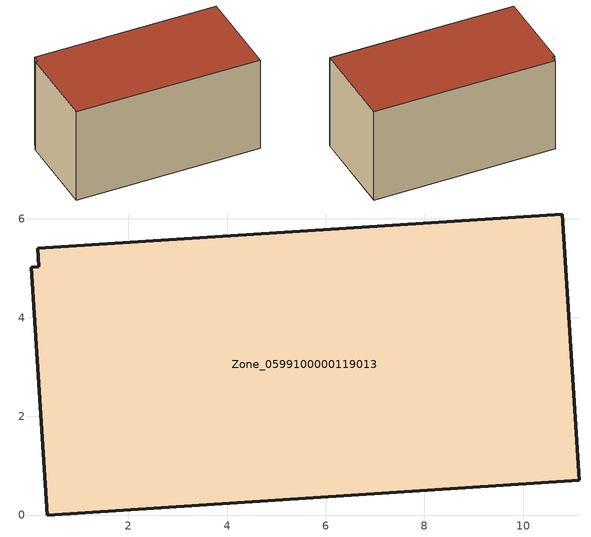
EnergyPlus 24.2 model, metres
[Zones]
Zone_0599100000119013
 floor ground (C_G): 0.18,5.03 0.16,5.41 10.79,6.1 11.14,0.7 0.35,0 0.03,5.02 z0
 wall outside (C_F): 11.14,0.7 10.79,6.1 0.16,5.41 0.18,5.03 0.03,5.02 0.35,0 11.14,0.7 z0:5.76
 roof outside (C_R): 0.16,5.41 0.18,5.03 0.03,5.02 0.35,0 11.14,0.7 10.79,6.1 z5.76
[BUILDING]
Pand.0599100000119013: North Axis=0; Terrain=City; Loads Convergence Tolerance Value=0.04; Temperature Convergence Tolerance Value=0.4; Solar Distribution=FullExterior; Maximum Number of Warmup Days=25; Minimum Number of Warmup Days=1
[Site:Location]
Rotterdam.The.Hague.AP_ZH_NLD Design_Conditions: Latitude=51.96; Longitude=4.45; Time Zone=1; Elevation=-4.5
[SITE:GROUNDTEMPERATURE:BUILDINGSURFACE]
18, 18, 18, 18, 18, 18, 18, 18, 18, 18, 18, 18
[MATERIAL] Thermal Absorptance=0.9; Solar Absorptance=0.7; Visible Absorptance=0.7
Name | Roughness | Thickness | Conductivity | Density | Specific Heat
G.TI.1992-2005 | MediumSmooth | 0.15 | 0.06 | 540 | 1210
F.TI.1992-2005 | Rough | 0.3 | 0.12 | 1920 | 840
R.TI.1992-2005 | MediumRough | 0.2 | 0.08 | 1500 | 1000
[CONSTRUCTION]
C_G: G.TI.1992-2005
C_F: F.TI.1992-2005
C_R: R.TI.1992-2005
[ZONE]
Zone_0599100000119013: Type=1; Multiplier=1; Ceiling Height=Autocalculate; Volume=Autocalculate; Floor Area=autocalculate; Part of Total Floor Area=Yes
[ZONEINFILTRATION:DESIGNFLOWRATE]
Infil_Zone_0599100000119013: Zone or ZoneList or Space or SpaceList=Zone_0599100000119013; Schedule=AlwaysOn; Design Flow Rate Calculation Method=Flow/Area; Flow Rate per Floor Area=0.0015; Constant Term Coefficient=1; Temperature Term Coefficient=0; Velocity Term Coefficient=0; Velocity Squared Term Coefficient=0
[HVACTEMPLATE:ZONE:IDEALLOADSAIRSYSTEM]
Zone_0599100000119013: Maximum Heating Supply Air Temperature=50; Minimum Cooling Supply Air Temperature=13; Maximum Heating Supply Air Humidity Ratio=0.0156; Minimum Cooling Supply Air Humidity Ratio=0.0077; Heating Limit=NoLimit; Cooling Limit=NoLimit; Dehumidification Control Type=ConstantSensibleHeatRatio; Cooling Sensible Heat Ratio=0.7; Dehumidification Setpoint=60; Humidification Control Type=None; Humidification Setpoint=30; Outdoor Air Method=None; Outdoor Air Flow Rate per Person=0.00944; Outdoor Air Flow Rate per Zone Floor Area=0; Outdoor Air Flow Rate per Zone=0; Demand Controlled Ventilation Type=None; Outdoor Air Economizer Type=NoEconomizer; Heat Recovery Type=None; Sensible Heat Recovery Effectiveness=0.7; Latent Heat Recovery Effectiveness=0.65
[ZONECONTROL:THERMOSTAT]
ThermostatControl_Zone_0599100000119013: Zone or ZoneList=Zone_0599100000119013; Control Type Schedule=DualSetpointControlType; Control 1=Thermostat_Zone_0599100000119013; Temperature Difference Between Cutout And Setpoint=0
[THERMOSTATSETPOINT:DUALSETPOINT]
Thermostat_Zone_0599100000119013: Heating Setpoint Temperature Schedule=HeatingSetpoint_Zone_0599100000119013; Cooling Setpoint Temperature Schedule=CoolingSetpoint_Zone_0599100000119013
[SCHEDULE:COMPACT]
HeatingSetpoint_Zone_0599100000119013: Through: 12/31, For: AllDays, Until: 24:00, 21
CoolingSetpoint_Zone_0599100000119013: Through: 12/31, For: AllDays, Until: 24:00, 24
DualSetpointControlType: Through: 12/31, For: AllDays, Until: 24:00, 4
AlwaysOn: Through: 12/31, For: AllDays, Until: 24:00, 1
